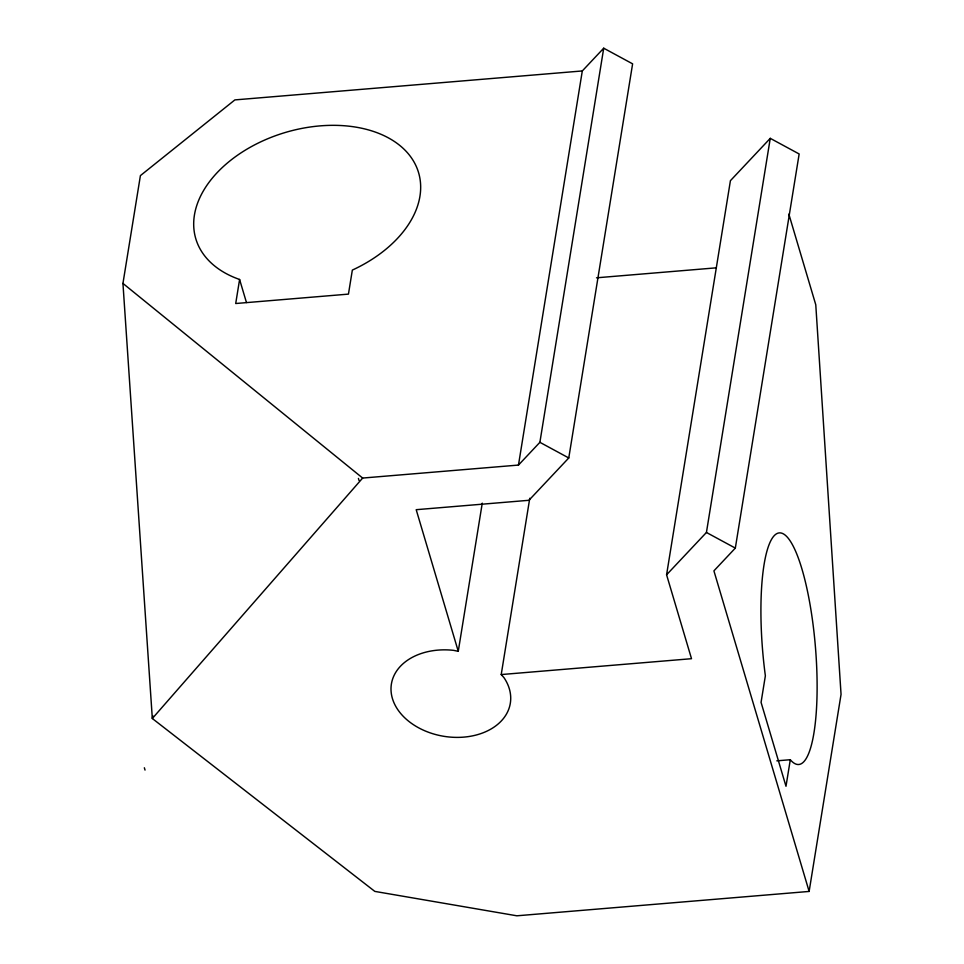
<?xml version="1.0" encoding="UTF-8"?>
<svg xmlns="http://www.w3.org/2000/svg" width="964" height="964" viewBox="0 0 964 964"><rect width="100%" height="100%" fill="white"/><g stroke="black" fill="none" stroke-linecap="round" stroke-linejoin="round"><path stroke-width="1.45" d="M788.853 214.129L815.773 304.769L841.054 694.381L809.133 891.435L516.861 915.8L374.827 891.399L152.324 718.505L122.946 283.416L140.407 175.617L234.879 99.907L582.304 70.95L603.717 48.2L632.613 63.841L568.772 457.96L528.935 500.292L416.195 509.691L458.262 651.315L453.514 650.339A60.238 43.26 9.2 0 0 391.505 694.683A60.238 43.26 9.2 0 0 468.829 736.532A60.238 43.26 9.2 0 0 503.979 677.656L501.22 674.559L529.766 498.243M152.782 715.686L152.324 718.505L362.657 478.06L518.475 465.07L539.888 442.319L603.717 48.2M239.602 279.476L235.71 303.515L348.45 294.116L352.342 270.089A116.174 76.397 -16.5 0 0 401.831 147.167A116.174 76.397 -16.5 0 0 229.119 161.566A116.174 76.397 -16.5 0 0 239.602 279.476L246.459 302.539M458.262 651.315L482.265 503.148M518.475 465.07L582.304 70.95M501.22 674.559L691.513 658.701L666.582 574.797L730.423 180.678L770.26 138.346L799.156 153.975L735.327 548.106L713.914 570.857L809.133 891.435M666.582 574.797L706.431 532.465L770.26 138.346M790.299 759.716L785.997 786.275L761.066 702.37L765.368 675.812A116.174 26.45 85.2 0 1 778.249 533.08A116.174 26.45 85.2 0 1 816.424 661.617A116.174 26.45 85.2 0 1 790.299 759.716L776.839 760.837M596.511 277.813L716.385 267.823M539.888 442.319L568.772 457.96M706.431 532.465L735.327 548.106M122.946 283.416L362.657 478.06M358.415 478.409L359.03 480.494M144.347 767.766L145.034 770.091"/></g></svg>
